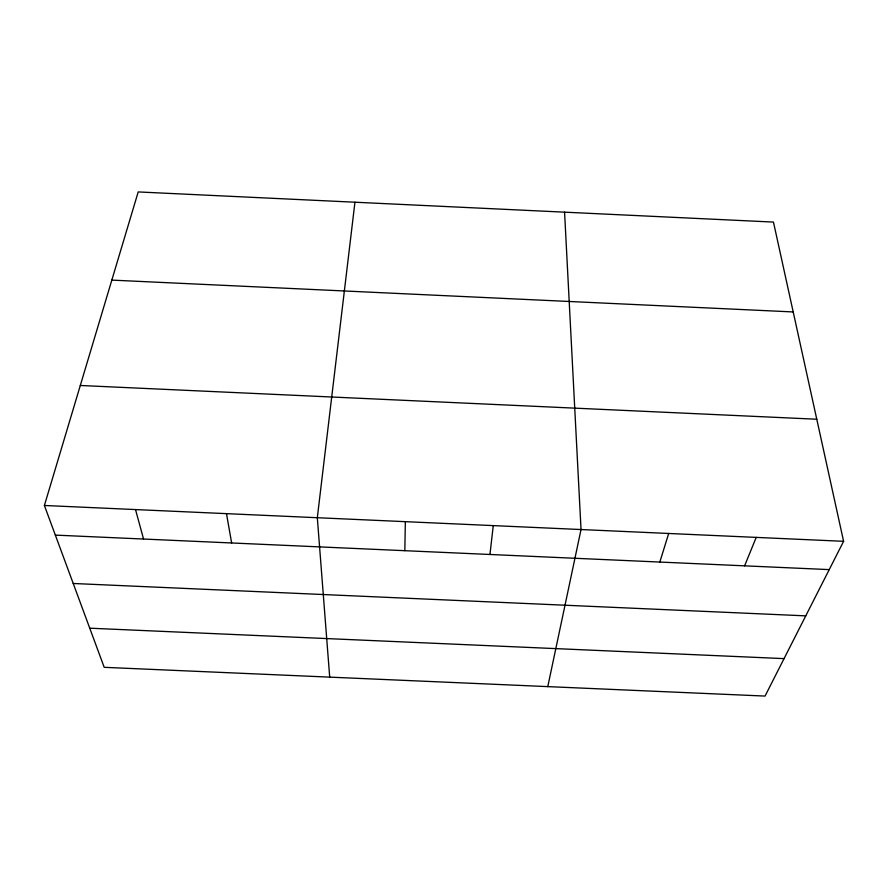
<?xml version="1.0" encoding="UTF-8"?>
<svg xmlns="http://www.w3.org/2000/svg" width="888" height="888" viewBox="0 0 888 888"><rect width="100%" height="100%" fill="white"/><g stroke="black" fill="none" stroke-linecap="round" stroke-linejoin="round"><path stroke-width="1.33" d="M404.828 550.682L405.35 521.667M489.954 554.478L493.262 525.607M354.945 202.22L317.316 517.726L329.703 677.133M547.774 686.613L581.03 529.548L564.568 212.165M44.4 505.483L138.206 191.93L773.459 222.078L843.6 541.314L765.045 696.07L104.207 667.321L44.4 505.483L843.6 541.314M659.828 562.06L668.686 533.477M744.599 565.834L756.21 537.395M89.755 628.193L784.049 658.619M55.345 535.109L829.237 569.608M73.227 583.483L805.76 615.861M111.821 280.108L793.206 311.943M80.297 385.481L816.782 419.236M135.509 509.568L143.556 539.038M226.484 513.653L231.635 542.968"/></g></svg>
